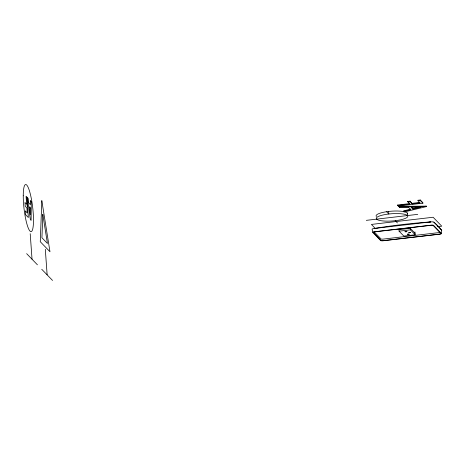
<?xml version="1.0" encoding="UTF-8"?>
<svg xmlns="http://www.w3.org/2000/svg" width="465" height="465" viewBox="0 0 465 465"><rect width="100%" height="100%" fill="white"/><g stroke="black" fill="none" stroke-linecap="round" stroke-linejoin="round"><path stroke-width="0.7" d="M441.436 233.465L441.669 230.256A352.098 64.798 83.4 0 0 433.851 222.165A2.633 0.605 -4.1 0 0 430.735 221.91A629.97 602.012 -44 0 0 374.168 228.489A2.633 0.605 -4.1 0 0 372.134 229.35L372.825 232.477L380.62 240.539A2.238 0.512 -4.1 0 0 383.259 240.76L439.71 234.191A2.238 0.512 -4.1 0 0 441.436 233.465L433.642 225.403A2.238 0.512 -4.1 0 0 431.003 225.182L374.546 231.75A2.238 0.512 -4.1 0 0 372.825 232.477M411.554 207.256L412.874 208.622L418.895 207.157M403.475 211.43L410.769 209.657L410.735 209.145L403.44 210.918L404.05 212.028L426.236 206.64L426.196 206.129L399.04 206.367L399.633 207.46L408.549 207.355L410.769 209.657M412.914 209.134L420.941 207.181L411.147 207.309L412.914 209.134L412.874 208.622M427.94 222.485L430.735 221.91L374.168 228.489L376.952 228.356M409.845 204.112L407.735 201.461L410.147 201.176L412.257 203.833L419.971 202.932L417.866 200.281L420.273 200.002L422.865 202.676L422.9 203.188L398.273 206.053L397.72 205.007L409.81 203.6L409.845 204.112L397.755 205.518M407.776 201.973L410.182 201.688L412.257 203.833M417.901 200.793L420.314 200.514L422.9 203.188M412.217 203.321L419.936 202.42M366.315 220.346L417.744 214.359M398.987 229.64L410.304 228.327L415.047 233.232M399.098 231.175L410.415 229.855L415.158 234.767L403.847 236.081L399.098 231.175L398.958 229.204M437.443 226.676L441.75 226.176L433.124 217.248L371.407 224.426L375.243 228.396M399.075 206.879L426.236 206.64M433.851 222.165L441.669 230.256A2.633 0.605 -4.1 0 1 441.593 230.576M407.735 201.461L408.979 202.746M397.72 205.007L398.273 206.053M399.04 206.367L399.633 207.46M386.636 211.773L388.798 214.01L388.618 211.453M395.262 220.695L397.424 222.933M374.215 231.901L381.009 238.934A1.761 0.407 -4.1 0 0 383.108 239.109L439.425 232.552A1.761 0.407 -4.1 0 0 440.744 232.198M27.394 203.74L27.15 203.49L27.342 206.175M27.505 205.274L27.179 204.937L27.586 206.425M27.208 205.321L27.528 205.658M27.232 205.704L27.557 206.042M26.65 253.657L37.433 264.818M41.745 269.276L52.533 280.436M426.074 205.995L426.109 206.506M420.273 200.002L420.314 200.514M414.96 231.954L415.158 234.767M410.147 201.176L410.182 201.688M410.27 227.885L410.415 229.855M407.276 212.999L407.456 215.557A15.804 3.633 -4.1 0 1 396.226 220.579L394.291 220.805A15.804 3.633 -4.1 0 1 376.603 219.149A15.804 3.633 -4.1 0 1 387.833 214.127L389.769 213.9A15.804 3.633 -4.1 0 1 407.456 215.557M45.308 249.292L47.139 274.856M30.208 233.674L32.038 259.238M27.232 203.571L27.423 206.257M376.418 216.591A15.804 3.633 -4.1 0 1 387.647 211.569L389.589 211.343A15.804 3.633 -4.1 0 1 403.806 211.61M404.998 211.895A15.804 3.633 -4.1 0 1 407.596 213.888M30.388 207.931L30.376 214.818L29.295 206.803L30.388 207.931M30.411 200.77L30.405 204.658L28.766 202.961L28.156 198.433L27.301 197.549L30.37 219.62L31.12 220.393L31.265 201.653L30.411 200.77M41.827 200.717L40.269 241.713L49.976 251.757L41.827 200.717M42.809 214.435L41.926 237.743L47.442 243.451L42.809 214.435M405.009 231.739L406.922 231.692L405.009 231.739M407.381 234.191L409.293 234.145L407.381 234.191M408.741 232.669L410.653 232.622L408.741 232.669M431.038 225.304L374.726 231.855A1.761 0.407 -4.1 0 0 373.354 232.43L381.12 240.463A1.761 0.407 -4.1 0 0 383.218 240.638L439.535 234.087A1.761 0.407 -4.1 0 0 440.907 233.511L433.142 225.479A1.761 0.407 -4.1 0 0 431.038 225.304M26.894 197.125L26.075 196.277L26.645 204.222L24.971 202.49L25.238 206.222L26.912 207.954L27.266 212.953L25.22 210.837L25.488 214.563L28.353 217.533L26.894 197.125M23.25 195.8A23.703 4.359 83.4 0 0 30.905 231.651A23.703 4.359 83.4 0 0 30.975 196.875A23.703 4.359 83.4 0 0 23.25 195.8"/></g></svg>
